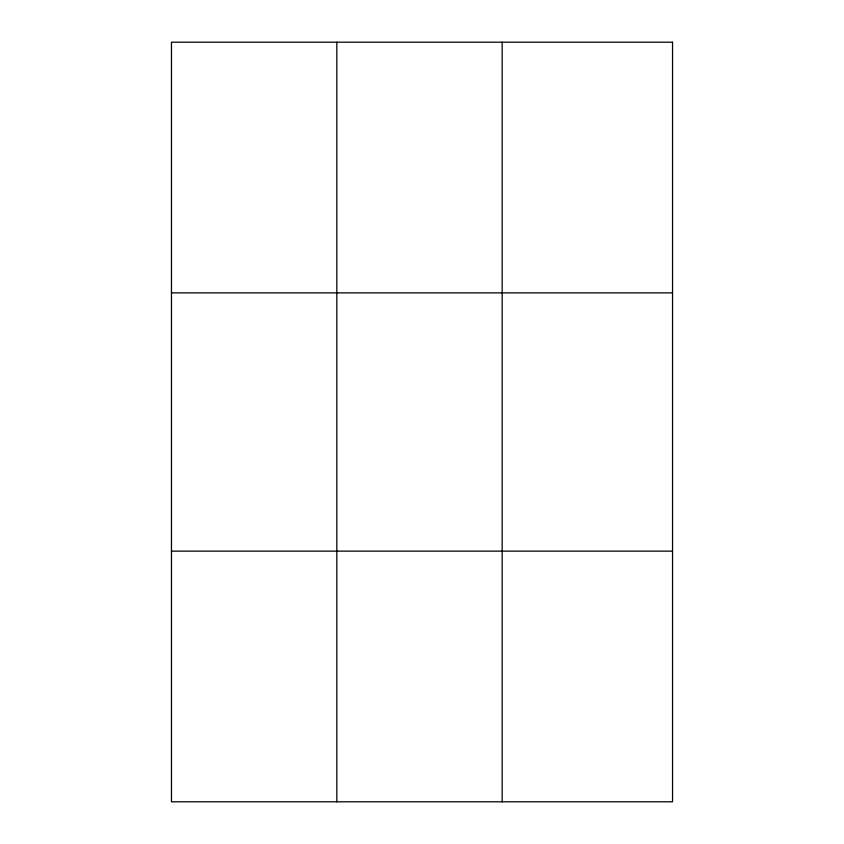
<?xml version="1.0" encoding="UTF-8"?>
<svg xmlns="http://www.w3.org/2000/svg" width="844" height="844" viewBox="0 0 844 844"><rect width="100%" height="100%" fill="white"/><g stroke="black" fill="none" stroke-linecap="round" stroke-linejoin="round"><path stroke-width="1.27" d="M336.819 42.2L336.819 801.8M502.169 42.2L502.169 801.8M171.459 292.868L672.541 292.868M171.459 551.132L672.541 551.132M672.541 42.2L672.541 801.8L171.459 801.8L171.459 42.2L672.541 42.2"/></g></svg>
